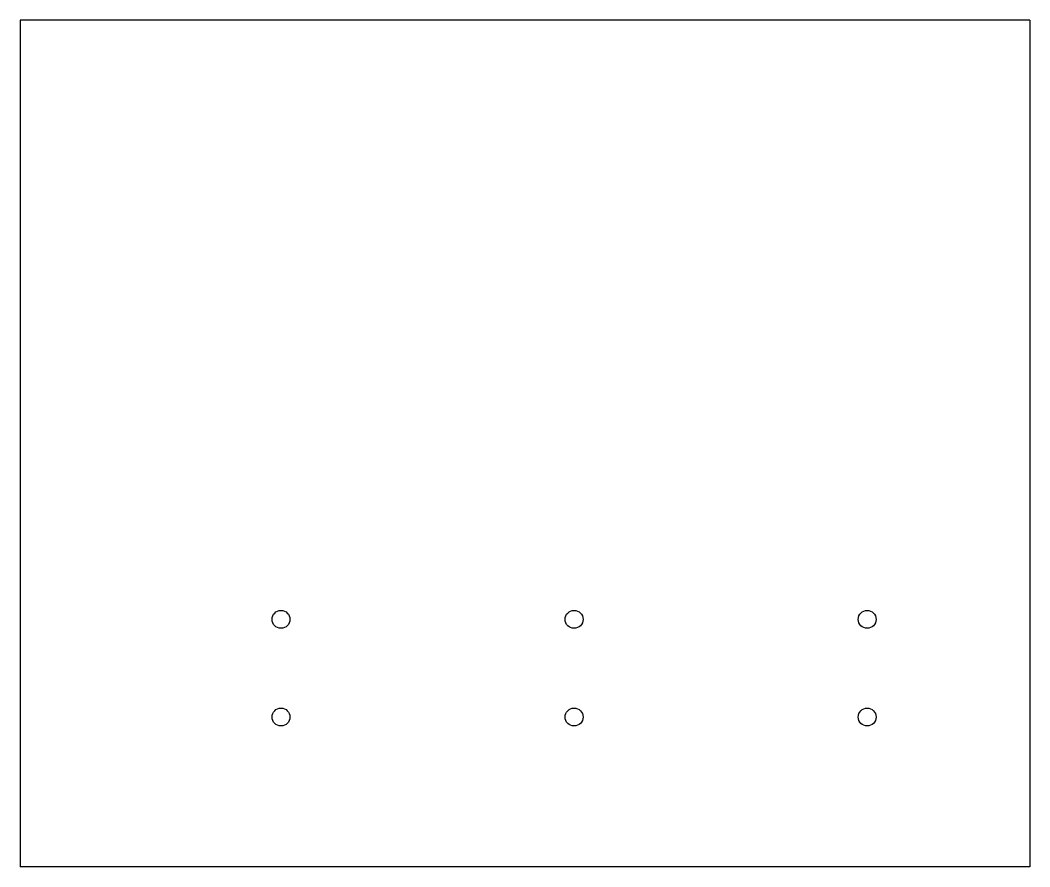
# Model space of a CAD drawing. Header units: millimetres. Extents: x -310 to 0, y -130 to 130.
import ezdxf

# ---------------------------------------------------------------- set-up
doc = ezdxf.new("R2010")
doc.units = ezdxf.units.MM

msp = doc.modelspace()

# ---------------------------------------------------------------- linework, layer by layer
at = {"color": 7, "linetype": 'Continuous', "lineweight": 25}
for p, q in [((-310.03, 130), (-310.03, -130)), ((0, 130), (-310.03, 130)), ((0, 130), (0, -130)), ((0, -130), (-310.03, -130))]:
    msp.add_line(p, q, dxfattribs=at)
for centre in [(-229.94, -54), (-139.94, -54), (-49.94, -54), (-229.94, -84), (-139.94, -84), (-49.94, -84)]:
    msp.add_circle(centre, 2.75, dxfattribs=at)

doc.saveas('drawing.dxf')
